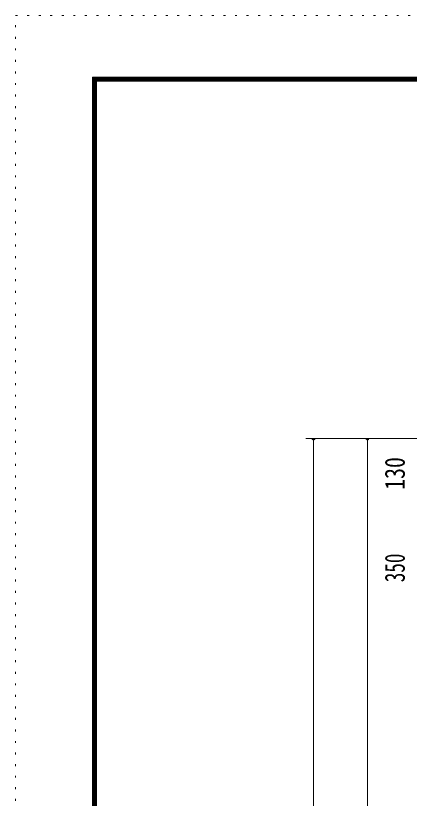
# Model space of a CAD drawing. Units: millimetres, scale not verified. Extents: x -5940 to 5940, y -4200 to 4200.
# Drawn here: x -5940 to -4917, y 2166 to 4200 of the extents above; entities that cross this region are included whole.
import ezdxf
from ezdxf.enums import TextEntityAlignment as Align

# ---------------------------------------------------------------- set-up
doc = ezdxf.new("R2010")
doc.units = ezdxf.units.MM
doc.header["$LTSCALE"] = 10
doc.linetypes.add('USER5', pattern=[3, 0.5, -2.5])
for name, color, linetype, lineweight in [('0-2_2-0BOLD', 3, 'Continuous', 18), ('0-7_F-F', 5, 'Continuous', 18), ('0-8_F-E_J_ADD', 5, 'USER5', 18)]:
    doc.layers.add(name, color=color, linetype=linetype, lineweight=lineweight)
doc.styles.add('ＭＳ ゴシック', font='')
doc.styles.get('ＭＳ ゴシック').set_extended_font_data('MS Gothic')

msp = doc.modelspace()

# ---------------------------------------------------------------- linework, layer by layer
at = {"layer": '0-2_2-0BOLD'}
for p, q in [((-5186.21, 3101.34), (-4606.21, 3101.34)), ((-5162.21, 3101.34), (-5170.21, 3101.34)), ((-5166.21, 3101.34), (-5166.21, 1061.34)), ((-5022.21, 3101.34), (-5030.21, 3101.34)), ((-5026.21, 3101.34), (-5026.21, 1111.34))]:
    msp.add_line(p, q, dxfattribs=at)
for centre in [(-5166.21, 3101.34), (-5026.21, 3101.34)]:
    msp.add_arc(centre, 4, 180, 0, dxfattribs=at)
at = {"layer": '0-7_F-F'}
for points in [[(5740, 4040), (-5740, 4040), (-5740, -4000), (5740, -4000)], [(5739, 4039), (5739, -3999), (-5739, -3999), (-5739, 4039)], [(5738, 4038), (5738, -3998), (-5738, -3998), (-5738, 4038)], [(5737, 4037), (5737, -3997), (-5737, -3997), (-5737, 4037)], [(5736, 4036), (5736, -3996), (-5736, -3996), (-5736, 4036)], [(5735, 4035), (5735, -3995), (-5735, -3995), (-5735, 4035)], [(5734, 4034), (5734, -3994), (-5734, -3994), (-5734, 4034)], [(5733, 4033), (5733, -3993), (-5733, -3993), (-5733, 4033)], [(5732, 4032), (5732, -3992), (-5732, -3992), (-5732, 4032)], [(5731, 4031), (5731, -3991), (-5731, -3991), (-5731, 4031)], [(5730, 4030), (5730, -3990), (-5730, -3990), (-5730, 4030)]]:
    msp.add_lwpolyline(points, close=True, dxfattribs=at)
at = {"layer": '0-8_F-E_J_ADD'}
msp.add_lwpolyline([(5940, 4200), (5940, -4200), (-5940, -4200), (-5940, 4200)], close=True, dxfattribs=at)

# ---------------------------------------------------------------- texts
at = {"layer": '0-2_2-0BOLD', "color": 7, "style": 'ＭＳ ゴシック'}
for s, width, p in [('130', 0.8, (-4913.31, 2967.84)), ('350', 0.7, (-4913.31, 2727.84))]:
    msp.add_text(s, height=52.1, rotation=90, dxfattribs=dict(at, width=width)).set_placement(p, align=Align.BOTTOM_LEFT)

doc.saveas('drawing.dxf')
